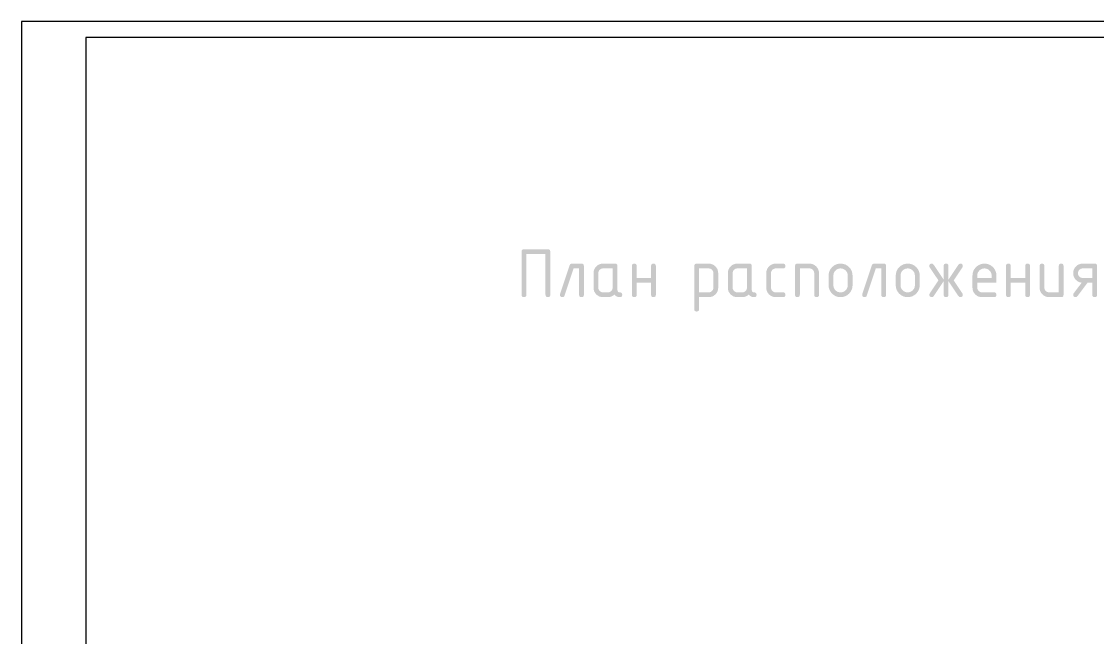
# Model space of a CAD drawing. Header units: millimetres. Extents: x 0 to 420, y 0 to 297.
# Drawn here: x 0.2 to 117.7, y 229.7 to 296.9 of the extents above; entities that cross this region are included whole.
import ezdxf

# ---------------------------------------------------------------- set-up
doc = ezdxf.new("R2010")
doc.units = ezdxf.units.MM
doc.layers.get('0').update_dxf_attribs({"linetype": 'CONTINUOUS'})

msp = doc.modelspace()

# ---------------------------------------------------------------- hatches: boundary and pattern name
at = {"true_color": 0x000007}
for points in [[(55.055714, 272.056929), (57.670679, 272.056929), (57.784988, 272.040514), (57.866636, 271.991335), (57.915626, 271.909497), (57.931955, 271.795102), (57.931955, 267.088275), (57.915626, 266.973967), (57.866636, 266.892318), (57.784988, 266.843329), (57.670679, 266.826999), (57.556371, 266.843329), (57.474722, 266.892318), (57.425733, 266.973967), (57.409403, 267.088275), (57.409403, 271.533826), (55.317541, 271.533826), (55.317541, 267.088275), (55.301126, 266.973967), (55.251947, 266.892318), (55.170109, 266.843329), (55.055714, 266.826999), (54.941406, 266.843329), (54.859757, 266.892318), (54.810768, 266.973967), (54.794438, 267.088275), (54.794438, 271.795102), (54.810768, 271.909497), (54.859757, 271.991335), (54.941406, 272.040514)], [(60.294025, 270.48762), (61.33968, 270.48762), (61.454074, 270.47129), (61.535913, 270.422301), (61.585091, 270.340652), (61.601507, 270.226344), (61.601507, 267.088275), (61.585091, 266.973967), (61.535913, 266.892318), (61.454074, 266.843329), (61.33968, 266.826999), (61.225372, 266.843329), (61.143723, 266.892318), (61.094734, 266.973967), (61.078404, 267.088275), (61.078404, 269.965068), (60.479784, 269.965068), (59.49366, 267.005041), (59.455945, 266.926993), (59.402365, 266.871372), (59.332972, 266.838075), (59.247818, 266.826999), (59.13351, 266.843553), (59.051861, 266.893283), (59.002872, 266.976292), (58.986542, 267.092685), (58.998117, 267.171508), (60.032197, 270.273748), (60.075278, 270.367162), (60.133345, 270.434014), (60.206295, 270.474201)], [(67.365778, 268.395758), (67.365778, 267.088275), (67.349362, 266.973967), (67.300183, 266.892318), (67.218345, 266.843329), (67.103951, 266.826999), (66.989642, 266.843329), (66.907994, 266.892318), (66.859004, 266.973967), (66.842675, 267.088275), (66.842675, 270.226344), (66.859004, 270.340652), (66.907994, 270.422301), (66.989642, 270.47129), (67.103951, 270.48762), (67.218345, 270.47129), (67.300183, 270.422301), (67.349362, 270.340652), (67.365778, 270.226344), (67.365778, 268.918861), (68.934537, 268.918861), (68.934537, 270.226344), (68.950866, 270.340652), (68.999856, 270.422301), (69.081504, 270.47129), (69.195813, 270.48762), (69.310207, 270.47129), (69.392045, 270.422301), (69.441224, 270.340652), (69.45764, 270.226344), (69.45764, 267.088275), (69.441224, 266.973967), (69.392045, 266.892318), (69.310207, 266.843329), (69.195813, 266.826999), (69.081504, 266.843329), (68.999856, 266.892318), (68.950866, 266.973967), (68.934537, 267.088275), (68.934537, 268.395758)], [(82.030017, 269.441964), (82.030017, 267.873206), (82.039638, 267.769543), (82.068533, 267.673528), (82.116756, 267.585161), (82.184357, 267.504443), (82.265067, 267.436841), (82.353374, 267.388618), (82.449225, 267.359723), (82.552569, 267.350102), (83.336949, 267.350102), (83.451343, 267.333686), (83.533181, 267.284508), (83.58236, 267.202669), (83.598776, 267.088275), (83.58236, 266.973967), (83.533181, 266.892318), (83.451343, 266.843329), (83.336949, 266.826999), (82.552569, 266.826999), (82.341127, 266.845921), (82.146737, 266.902722), (81.969504, 266.997454), (81.809531, 267.130167), (81.677136, 267.29014), (81.582568, 267.467373), (81.525827, 267.661763), (81.506914, 267.873206), (81.506914, 269.441964), (81.525827, 269.653321), (81.582568, 269.847521), (81.677136, 270.024564), (81.809531, 270.184451), (81.969504, 270.316932), (82.146737, 270.41169), (82.341127, 270.46862), (82.552569, 270.48762), (83.336949, 270.48762), (83.451343, 270.47129), (83.533181, 270.422301), (83.58236, 270.340652), (83.598776, 270.226344), (83.58236, 270.112035), (83.533181, 270.030387), (83.451343, 269.981397), (83.336949, 269.965068), (82.552569, 269.965068), (82.447563, 269.955473), (82.350824, 269.926758), (82.262354, 269.879026), (82.182153, 269.812381), (82.115593, 269.731869), (82.068051, 269.643296), (82.039526, 269.546661)], [(84.650992, 267.088275), (84.650992, 270.226344), (84.667322, 270.340652), (84.716311, 270.422301), (84.79796, 270.47129), (84.912268, 270.48762), (86.21975, 270.48762), (86.429453, 270.468508), (86.622827, 270.411207), (86.79987, 270.31577), (86.960584, 270.182246), (87.094107, 270.021541), (87.189545, 269.844558), (87.246845, 269.651349), (87.265957, 269.441964), (87.265957, 267.088275), (87.249541, 266.973967), (87.200362, 266.892318), (87.118524, 266.843329), (87.00413, 266.826999), (86.889822, 266.843329), (86.808173, 266.892318), (86.759184, 266.973967), (86.742854, 267.088275), (86.742854, 269.441964), (86.733449, 269.548314), (86.705233, 269.645776), (86.658208, 269.734349), (86.592372, 269.814035), (86.512601, 269.879956), (86.423838, 269.927171), (86.326187, 269.955576), (86.21975, 269.965068), (85.174095, 269.965068), (85.174095, 267.088275), (85.157679, 266.973967), (85.1085, 266.892318), (85.026662, 266.843329), (84.912268, 266.826999), (84.79796, 266.843329), (84.716311, 266.892318), (84.667322, 266.973967)], [(93.286532, 270.48762), (94.332187, 270.48762), (94.446582, 270.47129), (94.52842, 270.422301), (94.577599, 270.340652), (94.594015, 270.226344), (94.594015, 267.088275), (94.577599, 266.973967), (94.52842, 266.892318), (94.446582, 266.843329), (94.332187, 266.826999), (94.217879, 266.843329), (94.13623, 266.892318), (94.087241, 266.973967), (94.070911, 267.088275), (94.070911, 269.965068), (93.472292, 269.965068), (92.486167, 267.005041), (92.448452, 266.926993), (92.394872, 266.871372), (92.32548, 266.838075), (92.240325, 266.826999), (92.126017, 266.843553), (92.044368, 266.893283), (91.995379, 266.976292), (91.979049, 267.092685), (91.990625, 267.171508), (93.024705, 270.273748), (93.067786, 270.367162), (93.125853, 270.434014), (93.198803, 270.474201)], [(100.875866, 268.574351), (99.786113, 266.941652), (99.693991, 266.855593), (99.568383, 266.826999), (99.468682, 266.846154), (99.384277, 266.904169), (99.326262, 266.988574), (99.307107, 267.088275), (99.317924, 267.166341), (99.350653, 267.234898), (100.305358, 268.657585), (99.350653, 270.07972), (99.317924, 270.147864), (99.307107, 270.226344), (99.323437, 270.340652), (99.372426, 270.422301), (99.454075, 270.47129), (99.568383, 270.48762), (99.693991, 270.458819), (99.786113, 270.372967), (100.875866, 268.740818), (100.875866, 270.226344), (100.892195, 270.340652), (100.941185, 270.422301), (101.022833, 270.47129), (101.137142, 270.48762), (101.251536, 270.47129), (101.333374, 270.422301), (101.382553, 270.340652), (101.398969, 270.226344), (101.398969, 268.740818), (102.48817, 270.372967), (102.580361, 270.458819), (102.706451, 270.48762), (102.82076, 270.47129), (102.902409, 270.422301), (102.951398, 270.340652), (102.967728, 270.226344), (102.956703, 270.147864), (102.924182, 270.07972), (101.969477, 268.657585), (102.924182, 267.234898), (102.956703, 267.166341), (102.967728, 267.088275), (102.951398, 266.973967), (102.902409, 266.892318), (102.82076, 266.843329), (102.706451, 266.826999), (102.580361, 266.855593), (102.48817, 266.941652), (101.398969, 268.574351), (101.398969, 267.088275), (101.382553, 266.973967), (101.333374, 266.892318), (101.251536, 266.843329), (101.137142, 266.826999), (101.022833, 266.843329), (100.941185, 266.892318), (100.892195, 266.973967), (100.875866, 267.088275)], [(108.206294, 268.395758), (108.206294, 267.088275), (108.189878, 266.973967), (108.140699, 266.892318), (108.058861, 266.843329), (107.944466, 266.826999), (107.830158, 266.843329), (107.748509, 266.892318), (107.69952, 266.973967), (107.68319, 267.088275), (107.68319, 270.226344), (107.69952, 270.340652), (107.748509, 270.422301), (107.830158, 270.47129), (107.944466, 270.48762), (108.058861, 270.47129), (108.140699, 270.422301), (108.189878, 270.340652), (108.206294, 270.226344), (108.206294, 268.918861), (109.775052, 268.918861), (109.775052, 270.226344), (109.791382, 270.340652), (109.840371, 270.422301), (109.92202, 270.47129), (110.036328, 270.48762), (110.150723, 270.47129), (110.232561, 270.422301), (110.28174, 270.340652), (110.298156, 270.226344), (110.298156, 267.088275), (110.28174, 266.973967), (110.232561, 266.892318), (110.150723, 266.843329), (110.036328, 266.826999), (109.92202, 266.843329), (109.840371, 266.892318), (109.791382, 266.973967), (109.775052, 267.088275), (109.775052, 268.395758)], [(113.962184, 270.226344), (113.962184, 267.088275), (113.945769, 266.973967), (113.89659, 266.892318), (113.814752, 266.843329), (113.700357, 266.826999), (112.392875, 266.826999), (112.181432, 266.845921), (111.987042, 266.902722), (111.809809, 266.997454), (111.649836, 267.130167), (111.517441, 267.29014), (111.422873, 267.467373), (111.366133, 267.661763), (111.347219, 267.873206), (111.347219, 270.226344), (111.363549, 270.340652), (111.412538, 270.422301), (111.494187, 270.47129), (111.608495, 270.48762), (111.72289, 270.47129), (111.804728, 270.422301), (111.853907, 270.340652), (111.870322, 270.226344), (111.870322, 267.873206), (111.879943, 267.769543), (111.908839, 267.673528), (111.957061, 267.585161), (112.024663, 267.504443), (112.105373, 267.436841), (112.193679, 267.388618), (112.28953, 267.359723), (112.392875, 267.350102), (113.439081, 267.350102), (113.439081, 270.226344), (113.455411, 270.340652), (113.5044, 270.422301), (113.586049, 270.47129), (113.700357, 270.48762), (113.814752, 270.47129), (113.89659, 270.422301), (113.945769, 270.340652)]]:
    msp.add_hatch(color=0, dxfattribs=at).paths.add_polyline_path(points, flags=0)
h = msp.add_hatch(color=0, dxfattribs=at)
h.paths.add_polyline_path([(64.742433, 269.965068), (63.696226, 269.965068), (63.59122, 269.955473), (63.494481, 269.926758), (63.406011, 269.879026), (63.325809, 269.812381), (63.25925, 269.731869), (63.211708, 269.643296), (63.183182, 269.546661), (63.173674, 269.441964), (63.173674, 267.873206), (63.183294, 267.769543), (63.21219, 267.673528), (63.260413, 267.585161), (63.328014, 267.504443), (63.408724, 267.436841), (63.497031, 267.388618), (63.592882, 267.359723), (63.696226, 267.350102), (64.219329, 267.350102), (64.324026, 267.359611), (64.420661, 267.388136), (64.509234, 267.435678), (64.589746, 267.502238), (64.656391, 267.582526), (64.704123, 267.671185), (64.732838, 267.768113), (64.742433, 267.873206)], flags=0)
h.paths.add_polyline_path([(65.788088, 267.088275), (65.771758, 266.973967), (65.722769, 266.892318), (65.64112, 266.843329), (65.526812, 266.826999), (65.352671, 266.844276), (65.194912, 266.896176), (65.053585, 266.982803), (64.928743, 267.10426), (64.775885, 266.982803), (64.606696, 266.896176), (64.421178, 266.844276), (64.219329, 266.826999), (63.696226, 266.826999), (63.484783, 266.845921), (63.290394, 266.902722), (63.113161, 266.997454), (62.953188, 267.130167), (62.820793, 267.29014), (62.726225, 267.467373), (62.669484, 267.661763), (62.650571, 267.873206), (62.650571, 269.441964), (62.669484, 269.653321), (62.726225, 269.847521), (62.820793, 270.024564), (62.953188, 270.184451), (63.113161, 270.316932), (63.290394, 270.41169), (63.484783, 270.46862), (63.696226, 270.48762), (65.003709, 270.48762), (65.118103, 270.47129), (65.199941, 270.422301), (65.24912, 270.340652), (65.265536, 270.226344), (65.265536, 267.611378), (65.281866, 267.49707), (65.330855, 267.415421), (65.412504, 267.366432), (65.526812, 267.350102), (65.64112, 267.333686), (65.722769, 267.284508), (65.771758, 267.202669)], flags=0)
h = msp.add_hatch(color=0, dxfattribs=at)
h.paths.add_polyline_path([(73.650781, 270.226344), (73.667111, 270.340652), (73.7161, 270.422301), (73.797749, 270.47129), (73.912057, 270.48762), (75.21954, 270.48762), (75.430905, 270.46862), (75.625165, 270.41169), (75.802373, 270.316932), (75.962578, 270.184451), (76.095059, 270.024564), (76.189817, 269.847521), (76.246747, 269.653321), (76.265747, 269.441964), (76.265747, 267.873206), (76.246747, 267.663184), (76.189817, 267.469647), (76.095059, 267.292543), (75.962578, 267.131821), (75.802373, 266.998384), (75.625165, 266.903136), (75.430905, 266.846024), (75.21954, 266.826999), (74.173885, 266.826999), (74.173885, 265.519516), (74.157469, 265.405208), (74.10829, 265.323559), (74.026452, 265.27457), (73.912057, 265.25824), (73.797749, 265.27457), (73.7161, 265.323559), (73.667111, 265.405208), (73.650781, 265.519516)], flags=0)
h.paths.add_polyline_path([(74.173885, 269.965068), (74.173885, 267.350102), (75.21954, 267.350102), (75.324236, 267.359611), (75.420871, 267.388136), (75.509445, 267.435678), (75.589957, 267.502238), (75.656602, 267.582526), (75.704334, 267.671185), (75.733049, 267.768113), (75.742643, 267.873206), (75.742643, 269.441964), (75.733238, 269.548314), (75.705023, 269.645776), (75.657997, 269.734349), (75.592161, 269.814035), (75.51239, 269.879956), (75.423627, 269.927171), (75.325976, 269.955576), (75.21954, 269.965068)], flags=0)
h = msp.add_hatch(color=0, dxfattribs=at)
h.paths.add_polyline_path([(79.406672, 269.965068), (78.360465, 269.965068), (78.255459, 269.955473), (78.158721, 269.926758), (78.070251, 269.879026), (77.990049, 269.812381), (77.92349, 269.731869), (77.875947, 269.643296), (77.847422, 269.546661), (77.837913, 269.441964), (77.837913, 267.873206), (77.847534, 267.769543), (77.876429, 267.673528), (77.924652, 267.585161), (77.992254, 267.504443), (78.072964, 267.436841), (78.16127, 267.388618), (78.257121, 267.359723), (78.360465, 267.350102), (78.883569, 267.350102), (78.988265, 267.359611), (79.0849, 267.388136), (79.173473, 267.435678), (79.253985, 267.502238), (79.320631, 267.582526), (79.368363, 267.671185), (79.397077, 267.768113), (79.406672, 267.873206)], flags=0)
h.paths.add_polyline_path([(80.452327, 267.088275), (80.435998, 266.973967), (80.387008, 266.892318), (80.30536, 266.843329), (80.191051, 266.826999), (80.01691, 266.844276), (79.859151, 266.896176), (79.717824, 266.982803), (79.592983, 267.10426), (79.440124, 266.982803), (79.270935, 266.896176), (79.085417, 266.844276), (78.883569, 266.826999), (78.360465, 266.826999), (78.149023, 266.845921), (77.954633, 266.902722), (77.7774, 266.997454), (77.617427, 267.130167), (77.485032, 267.29014), (77.390464, 267.467373), (77.333724, 267.661763), (77.31481, 267.873206), (77.31481, 269.441964), (77.333724, 269.653321), (77.390464, 269.847521), (77.485032, 270.024564), (77.617427, 270.184451), (77.7774, 270.316932), (77.954633, 270.41169), (78.149023, 270.46862), (78.360465, 270.48762), (79.667948, 270.48762), (79.782342, 270.47129), (79.864181, 270.422301), (79.913359, 270.340652), (79.929775, 270.226344), (79.929775, 267.611378), (79.946105, 267.49707), (79.995094, 267.415421), (80.076743, 267.366432), (80.191051, 267.350102), (80.30536, 267.333686), (80.387008, 267.284508), (80.435998, 267.202669)], flags=0)
h = msp.add_hatch(color=0, dxfattribs=at)
h.paths.add_polyline_path([(88.315021, 268.134482), (88.315021, 269.180137), (88.338895, 269.441396), (88.410519, 269.682707), (88.529891, 269.903969), (88.697013, 270.105076), (88.898129, 270.272284), (89.11945, 270.391846), (89.360926, 270.463659), (89.622503, 270.48762), (89.887, 270.463952), (90.129897, 270.392948), (90.351296, 270.274609), (90.551301, 270.108935), (90.716976, 269.90893), (90.835315, 269.687531), (90.906318, 269.444634), (90.929986, 269.180137), (90.929986, 268.134482), (90.906025, 267.872904), (90.834212, 267.631429), (90.71465, 267.410107), (90.547442, 267.208991), (90.346102, 267.04187), (90.124867, 266.922497), (89.883685, 266.850873), (89.622503, 266.826999), (89.360926, 266.850873), (89.11945, 266.922497), (88.898129, 267.04187), (88.697013, 267.208991), (88.529891, 267.410107), (88.410519, 267.631429), (88.338895, 267.872904)], flags=0)
h.paths.add_polyline_path([(90.406883, 268.134482), (90.406883, 269.180137), (90.392516, 269.336708), (90.349418, 269.481445), (90.277588, 269.614296), (90.177026, 269.735211), (90.05612, 269.835773), (89.923329, 269.907603), (89.778756, 269.950701), (89.622503, 269.965068), (89.4657, 269.950701), (89.320988, 269.907603), (89.188266, 269.835773), (89.067429, 269.735211), (88.966953, 269.614296), (88.895312, 269.481445), (88.852404, 269.336708), (88.838124, 269.180137), (88.838124, 268.134482), (88.8523, 267.976257), (88.894899, 267.830693), (88.966023, 267.697842), (89.065776, 267.577754), (89.185863, 267.478001), (89.318715, 267.406877), (89.464279, 267.364279), (89.622503, 267.350102), (89.778756, 267.364468), (89.923329, 267.407566), (90.05612, 267.479397), (90.177026, 267.579959), (90.277588, 267.700787), (90.349418, 267.833449), (90.392516, 267.977997)], flags=0)
h = msp.add_hatch(color=0, dxfattribs=at)
h.paths.add_polyline_path([(95.643078, 268.134482), (95.643078, 269.180137), (95.666953, 269.441396), (95.738576, 269.682707), (95.857949, 269.903969), (96.02507, 270.105076), (96.226186, 270.272284), (96.447508, 270.391846), (96.688983, 270.463659), (96.950561, 270.48762), (97.215058, 270.463952), (97.457954, 270.392948), (97.679353, 270.274609), (97.879358, 270.108935), (98.045033, 269.90893), (98.163372, 269.687531), (98.234376, 269.444634), (98.258043, 269.180137), (98.258043, 268.134482), (98.234083, 267.872904), (98.16227, 267.631429), (98.042708, 267.410107), (97.8755, 267.208991), (97.67416, 267.04187), (97.452925, 266.922497), (97.211742, 266.850873), (96.950561, 266.826999), (96.688983, 266.850873), (96.447508, 266.922497), (96.226186, 267.04187), (96.02507, 267.208991), (95.857949, 267.410107), (95.738576, 267.631429), (95.666953, 267.872904)], flags=0)
h.paths.add_polyline_path([(97.73494, 268.134482), (97.73494, 269.180137), (97.720574, 269.336708), (97.677476, 269.481445), (97.605646, 269.614296), (97.505083, 269.735211), (97.384178, 269.835773), (97.251386, 269.907603), (97.106813, 269.950701), (96.950561, 269.965068), (96.793757, 269.950701), (96.649046, 269.907603), (96.516324, 269.835773), (96.395487, 269.735211), (96.295011, 269.614296), (96.22337, 269.481445), (96.180461, 269.336708), (96.166181, 269.180137), (96.166181, 268.134482), (96.180358, 267.976257), (96.222957, 267.830693), (96.294081, 267.697842), (96.393833, 267.577754), (96.513921, 267.478001), (96.646772, 267.406877), (96.792336, 267.364279), (96.950561, 267.350102), (97.106813, 267.364468), (97.251386, 267.407566), (97.384178, 267.479397), (97.505083, 267.579959), (97.605646, 267.700787), (97.677476, 267.833449), (97.720574, 267.977997)], flags=0)
h = msp.add_hatch(color=0, dxfattribs=at)
h.paths.add_polyline_path([(105.326644, 269.965068), (105.169841, 269.950701), (105.025129, 269.907603), (104.892407, 269.835773), (104.77157, 269.735211), (104.671094, 269.614296), (104.599453, 269.481445), (104.556545, 269.336708), (104.542265, 269.180137), (104.542265, 268.918861), (106.111024, 268.918861), (106.111024, 269.180137), (106.096658, 269.336708), (106.053559, 269.481445), (105.981729, 269.614296), (105.881167, 269.735211), (105.760261, 269.835773), (105.62747, 269.907603), (105.482897, 269.950701)], flags=0)
h.paths.add_polyline_path([(104.542265, 268.395758), (104.542265, 267.873206), (104.551885, 267.769543), (104.580781, 267.673528), (104.629004, 267.585161), (104.696605, 267.504443), (104.777315, 267.436841), (104.865622, 267.388618), (104.961473, 267.359723), (105.064817, 267.350102), (106.3723, 267.350102), (106.486694, 267.333686), (106.568532, 267.284508), (106.617711, 267.202669), (106.634127, 267.088275), (106.617711, 266.973967), (106.568532, 266.892318), (106.486694, 266.843329), (106.3723, 266.826999), (105.064817, 266.826999), (104.853374, 266.845921), (104.658985, 266.902722), (104.481752, 266.997454), (104.321779, 267.130167), (104.189384, 267.29014), (104.094816, 267.467373), (104.038075, 267.661763), (104.019162, 267.873206), (104.019162, 269.180137), (104.043036, 269.441396), (104.11466, 269.682707), (104.234032, 269.903969), (104.401154, 270.105076), (104.60227, 270.272284), (104.823591, 270.391846), (105.065067, 270.463659), (105.326644, 270.48762), (105.591141, 270.463952), (105.834038, 270.392948), (106.055437, 270.274609), (106.255442, 270.108935), (106.421117, 269.90893), (106.539456, 269.687531), (106.610459, 269.444634), (106.634127, 269.180137), (106.634127, 268.395758)], flags=0)
h = msp.add_hatch(color=0, dxfattribs=at)
h.paths.add_polyline_path([(115.942251, 268.404026), (115.748886, 268.44299), (115.573143, 268.512753), (115.415073, 268.613315), (115.274729, 268.744677), (115.159378, 268.898044), (115.077049, 269.065415), (115.02769, 269.246739), (115.011248, 269.441964), (115.030161, 269.653321), (115.086902, 269.847521), (115.18147, 270.024564), (115.313865, 270.184451), (115.473838, 270.316932), (115.651071, 270.41169), (115.845461, 270.46862), (116.056903, 270.48762), (117.364386, 270.48762), (117.47878, 270.47129), (117.560619, 270.422301), (117.609797, 270.340652), (117.626213, 270.226344), (117.626213, 267.088275), (117.609797, 266.973967), (117.560619, 266.892318), (117.47878, 266.843329), (117.364386, 266.826999), (117.250078, 266.843329), (117.168429, 266.892318), (117.11944, 266.973967), (117.10311, 267.088275), (117.10311, 268.395758), (116.57229, 268.395758), (115.482537, 266.933935), (115.390346, 266.853595), (115.272524, 266.826999), (115.158216, 266.843329), (115.076567, 266.892318), (115.027578, 266.973967), (115.011248, 267.088275), (115.024064, 267.173438), (115.062511, 267.247025)], flags=0)
h.paths.add_polyline_path([(115.534351, 269.441964), (115.543972, 269.338611), (115.572867, 269.2427), (115.62109, 269.15423), (115.688691, 269.073201), (115.769401, 269.0056), (115.857708, 268.957377), (115.953559, 268.928481), (116.056903, 268.918861), (117.10311, 268.918861), (117.10311, 269.965068), (116.056903, 269.965068), (115.951897, 269.955473), (115.855158, 269.926758), (115.766688, 269.879026), (115.686487, 269.812381), (115.619927, 269.731869), (115.572385, 269.643296), (115.54386, 269.546661)], flags=0)

# ---------------------------------------------------------------- linework, layer by layer
at = {"color": 0, "true_color": 0x000007}
for points in [[(0.211667, 0), (420.073667, 0), (420.073667, 296.926), (0.211667, 296.926)], [(7.239, 1.735667), (418.338, 1.735667), (418.338, 295.190333), (7.239, 295.190333)]]:
    msp.add_lwpolyline(points, close=True, dxfattribs=at)

doc.saveas('drawing.dxf')
